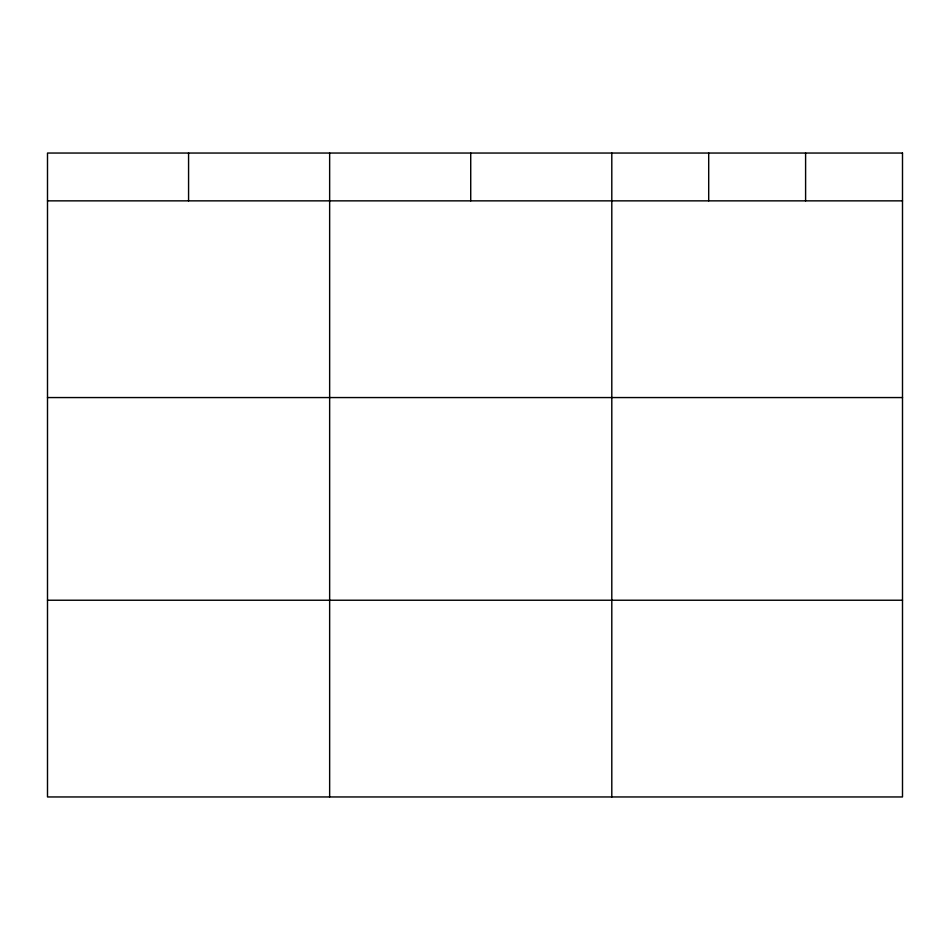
<?xml version="1.0" encoding="UTF-8"?>
<svg xmlns="http://www.w3.org/2000/svg" width="950" height="950" viewBox="0 0 950 950"><rect width="100%" height="100%" fill="white"/><g stroke="black" fill="none" stroke-linecap="round" stroke-linejoin="round"><path stroke-width="1.43" d="M47.5 200.854L902.5 200.854M47.5 397.563L902.5 397.563M47.5 600.234L902.5 600.234M805.6 153.045L805.6 200.854M708.7 153.045L708.7 200.854M611.8 153.045L611.8 796.955M470.725 153.045L470.725 200.854M329.65 153.045L329.65 796.955M188.575 153.045L188.575 200.854M902.5 153.045L47.5 153.045L47.5 796.955L902.5 796.955L902.5 153.045"/></g></svg>
